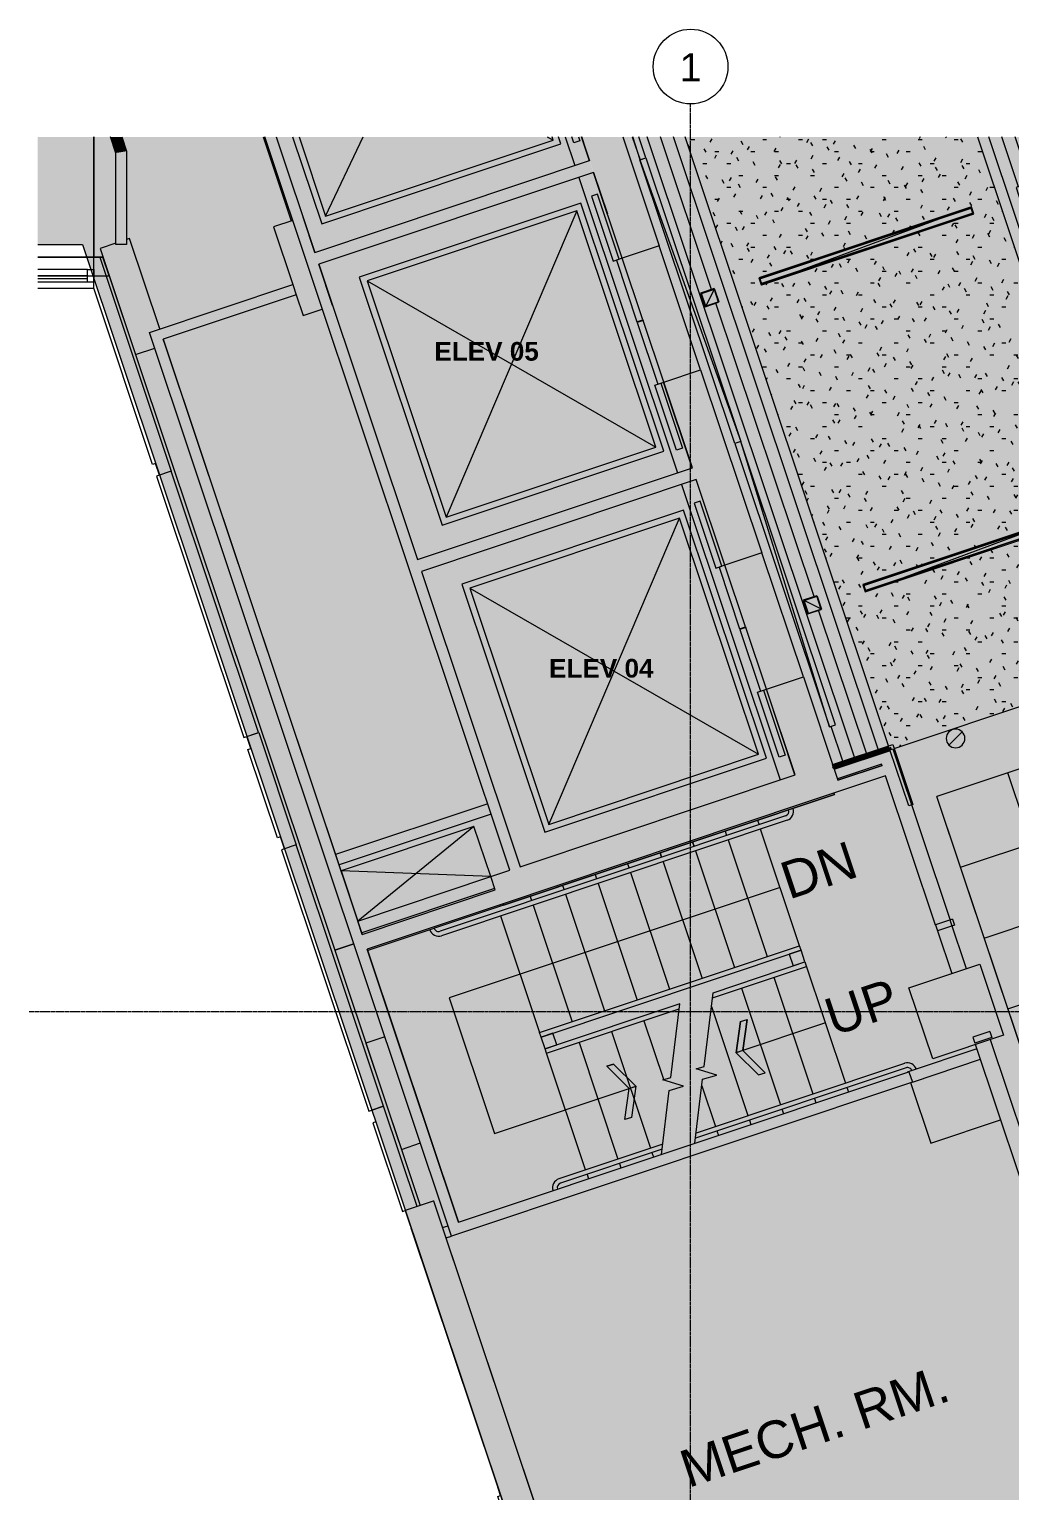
# Model space of a CAD drawing. Header units: inches. Extents: x 2468 to 5383, y -426 to 1376.
# Drawn here: x 2467.9 to 2782.7, y 906.2 to 1375.6 of the extents above; entities that cross this region are included whole.
import ezdxf

# ---------------------------------------------------------------- set-up
doc = ezdxf.new("R2010")
doc.units = ezdxf.units.IN
doc.header["$MEASUREMENT"] = 0
doc.linetypes.add('Grid Line 1_2_', pattern=[0.875, 0.5, -0.125, 0.125, -0.125])
for name, color, linetype, lineweight in [('7200-WISCONSIN-AVE-6TH-FLOOR-031418_dwg', 8, 'Continuous', 9), ('A-AREA-IDEN', 2, 'Continuous', 9), ('A-CLNG', 13, 'Continuous', 13), ('A-CLNG-PATT', 13, 'Continuous', 13), ('A-DETL', 90, 'Continuous', 9), ('A-DETL-GENF', 92, 'Continuous', 9), ('A-DOOR', 31, 'Continuous', 13), ('A-DOOR-FRAM', 31, 'Continuous', 20), ('A-WALL', 113, 'Continuous', 13), ('A-WALL-PATT', 111, 'Continuous', 13), ('Bb-col', 7, 'Continuous', 9), ('Bb-cor', 7, 'Continuous', 9), ('Bb-glaz', 7, 'Continuous', 9), ('Bb-mullion', 7, 'Continuous', 9), ('Bb-txt', 7, 'Continuous', 9), ('E-LITE-EQPM', 33, 'Continuous', 9), ('I-WALL', 2, 'Continuous', 13), ('Propidex Polylines', 7, 'Continuous', 9), ('S-COLS', 52, 'Continuous', 13), ('S-GRID', 1, 'Continuous', 9), ('S-GRID-IDEN', 1, 'Continuous', 9)]:
    doc.layers.add(name, color=color, linetype=linetype, lineweight=lineweight)
doc.styles.add('Arial', font='arial.ttf', dxfattribs={"height": 12})
doc.styles.add('Swis721 Lt BT', font='swissl.ttf', dxfattribs={"height": 9})
doc.styles.add('Swis721 Lt BT_B_1', font='', dxfattribs={"height": 6})
doc.styles.get('Swis721 Lt BT_B_1').set_extended_font_data('Swis721 Lt BT', bold=True)
pattern_1 = [(0, (0, 0), (15.36, 3.84), [1.267, -10.253, 1.267, -10.253, -61.44]), (0, (0, 0), (15.36, 3.84), [-23.04, 1.267, -21.773, 1.267, -10.253, -26.88]), (0, (0, 0), (15.36, 3.84), [-57.6, 1.267, -6.413, 1.267, -17.933]), (120, (5.76, 1.92), (-11.0055376, 11.38215), [1.267, -10.253, 1.267, -10.253, -61.44]), (120, (5.76, 1.92), (-11.0055376, 11.38215), [-23.04, 1.267, -21.773, 1.267, -10.253, -26.88]), (120, (5.76, 1.92), (-11.0055376, 11.38215), [-57.6, 1.267, -6.413, 1.267, -17.933]), (240, (7.68, 9.6), (-4.3544624, -15.22215), [1.267, -10.253, 1.267, -10.253, -61.44]), (240, (7.68, 9.6), (-4.3544624, -15.22215), [-23.04, 1.267, -21.773, 1.267, -10.253, -26.88]), (240, (7.68, 9.6), (-4.3544624, -15.22215), [-57.6, 1.267, -6.413, 1.267, -17.933])]

# ---------------------------------------------------------------- blocks, each defined once
blk = doc.blocks.new('7200-WISCONSIN-AVE-6TH-FLOOR-031418_dwg-5450642-6TH FLOOR RCP')
at = {"layer": 'Bb-col'}
for p, q in [((2645.24, 1340.99), (2647.79, 1333.36)), ((2649.06, 1329.57), (2653.49, 1316.3)), ((2559.59, 1303.88), (2555.78, 1315.27)), ((2565.29, 1286.81), (2560.86, 1300.08)), ((2553.6, 1290.25), (2555.81, 1283.64)), ((2555.81, 1283.64), (2561.97, 1285.7)), ((2502.03, 1271.07), (2508.19, 1273.13)), ((2511.52, 1274.24), (2510.93, 1275.99)), ((2625.52, 1106.61), (2713.76, 1136.11)), ((2726.23, 1130.25), (2726.38, 1129.78)), ((2616.05, 1103.45), (2622.2, 1105.5)), ((2596.83, 1019), (2585.42, 1053.14)), ((2772.15, 1048.08), (2749.76, 1040.6)), ((2750.87, 1037.27), (2757.37, 1017.83)), ((2757.37, 1017.83), (2779.76, 1025.32)), ((2587.35, 1015.83), (2593.51, 1017.89))]:
    blk.add_line(p, q, dxfattribs=at)
at = {"layer": 'Bb-col', "flags": 128}
for points in [[(2552.46, 1314.16), (2546.3, 1312.1), (2552.49, 1293.57)], [(2495.66, 1306.89), (2490.62, 1305.21), (2502.03, 1271.07)], [(2509.82, 1279.31), (2500.1, 1308.38), (2499.16, 1308.06)], [(2726.38, 1129.78), (2619.22, 1093.96), (2619.07, 1094.43)], [(2582.1, 1052.03), (2575.94, 1049.97), (2587.35, 1015.83)]]:
    blk.add_lwpolyline(points, dxfattribs=at)
at = {"layer": 'Bb-cor'}
for p, q in [((2497.63, 1340.99), (2499.16, 1336.41)), ((2542.96, 1340.99), (2551.99, 1314)), ((2547.18, 1340.99), (2559.59, 1303.88)), ((2552.45, 1340.99), (2561.79, 1313.06)), ((2634.19, 1340.99), (2636.08, 1340)), ((2639.97, 1340.99), (2643.04, 1331.78)), ((2647.79, 1333.36), (2645.24, 1340.99)), ((2658.25, 1302.07), (2649.06, 1329.57)), ((2644.32, 1327.98), (2676.02, 1233.15)), ((2486.59, 1298.38), (2470.6, 1298.38)), ((2560.86, 1300.08), (2592.56, 1205.24)), ((2488.03, 1294.38), (2470.6, 1294.38)), ((2470.6, 1292.38), (2488.59, 1292.38)), ((2576.35, 1294.73), (2669.05, 1241.36)), ((2668.72, 1261.29), (2669.69, 1261.61)), ((2680.76, 1234.72), (2671.57, 1262.23)), ((2691.22, 1203.44), (2682.03, 1230.93)), ((2677.29, 1229.35), (2708.99, 1134.51)), ((2593.83, 1201.45), (2625.53, 1106.62)), ((2609.32, 1196.09), (2702.02, 1142.73)), ((2701.69, 1162.65), (2702.66, 1162.98)), ((2713.73, 1136.1), (2704.54, 1163.59)), ((2727.51, 1134.38), (2741.71, 1139.13)), ((2615.07, 1126.84), (2566.24, 1110.52)), ((2616.18, 1123.52), (2567.35, 1107.2)), ((2710.74, 1122.97), (2599.77, 1085.88)), ((2711.21, 1121.55), (2600.25, 1084.46)), ((2691.29, 1118.05), (2691.77, 1116.63)), ((2701.72, 1121.54), (2702.2, 1120.12)), ((2692.24, 1115.21), (2704.77, 1077.75)), ((2671.38, 1108.23), (2683.9, 1070.77)), ((2681.81, 1111.72), (2694.33, 1074.26)), ((2649.56, 1104.11), (2650.04, 1102.68)), ((2659.99, 1107.59), (2660.47, 1106.17)), ((2660.95, 1104.75), (2673.47, 1067.29)), ((2617.31, 1099.65), (2574.64, 1085.39)), ((2639.13, 1100.62), (2639.6, 1099.2)), ((2650.51, 1101.26), (2663.04, 1063.8)), ((2619.22, 1093.96), (2576.54, 1079.7)), ((2628.7, 1097.13), (2629.17, 1095.71)), ((2629.65, 1094.29), (2642.17, 1056.82)), ((2640.08, 1097.77), (2652.6, 1060.31)), ((2619.22, 1090.8), (2631.74, 1053.34)), ((2585.42, 1053.14), (2576.39, 1080.16)), ((2687.26, 1064.51), (2717.42, 1074.6)), ((2706.99, 1071.11), (2719.51, 1033.65)), ((2696.55, 1067.62), (2709.08, 1030.16)), ((2686.92, 1061.74), (2698.64, 1026.67)), ((2665.25, 1057.16), (2671.64, 1038.06)), ((2654.82, 1053.67), (2667.34, 1016.21)), ((2644.39, 1050.18), (2656.91, 1012.72)), ((2749.38, 1042.05), (2681.78, 1019.45)), ((2748.91, 1043.47), (2681.98, 1021.1)), ((2605.71, 992.44), (2750.33, 1040.79)), ((2683.83, 1036.3), (2688.21, 1023.18)), ((2730.42, 1035.71), (2730.89, 1034.29)), ((2709.55, 1028.74), (2710.03, 1027.31)), ((2719.98, 1032.22), (2720.46, 1030.8)), ((2699.12, 1025.25), (2699.59, 1023.83)), ((2605.71, 992.44), (2596.83, 1019)), ((2688.69, 1021.76), (2689.16, 1020.34)), ((2671.3, 1017.53), (2637.94, 1006.38)), ((2671.09, 1015.88), (2638.42, 1004.96)), ((2667.82, 1014.79), (2668.3, 1013.36)), ((2657.39, 1011.3), (2657.86, 1009.88)), ((2646.96, 1007.81), (2647.43, 1006.39)), ((2617.33, 910.37), (2590.54, 990.51)), ((2600.61, 990.74), (2602.39, 991.33)), ((2601.72, 987.42), (2603.5, 988.01)), ((2627, 911.5), (2627.09, 911.53)), ((2617.33, 910.37), (2617.96, 908.48))]:
    blk.add_line(p, q, dxfattribs=at)
at = {"layer": 'Bb-cor', "flags": 128}
for points in [[(2470.6, 1302.38), (2490.51, 1302.38), (2513.49, 1233.63), (2509.69, 1232.36), (2508.42, 1236.15), (2507.48, 1235.83), (2488.59, 1292.38), (2488.59, 1298.63), (2488.59, 1340.99)], [(2554.56, 1340.99), (2563.05, 1315.59), (2575.12, 1340.99)], [(2561.79, 1313.06), (2638.61, 1338.74), (2637.86, 1340.99)], [(2563.05, 1315.59), (2636.08, 1340), (2635.75, 1340.99)], [(2644.19, 1340.99), (2644.62, 1339.69), (2642.72, 1339.06), (2642.08, 1340.99)], [(2643.69, 1317.24), (2601.71, 1218.86), (2669.05, 1241.36), (2643.69, 1317.24), (2576.35, 1294.73), (2601.71, 1218.86)], [(2488.59, 1298.63), (2488.59, 1302.38), (2470.6, 1302.38)], [(2574.8, 1084.9), (2573.37, 1089.18), (2616.05, 1103.45), (2567.99, 1105.31), (2511.52, 1274.24)], [(2670.62, 1261.91), (2677.59, 1241.06), (2675.69, 1240.42), (2668.72, 1261.29)], [(2634.69, 1120.22), (2702.02, 1142.73), (2676.66, 1218.6), (2609.32, 1196.09), (2634.69, 1120.22), (2676.66, 1218.6)], [(2703.59, 1163.28), (2710.56, 1142.42), (2708.66, 1141.79), (2701.69, 1162.65)], [(2610.66, 1119.57), (2567.99, 1105.31), (2573.37, 1089.18), (2616.05, 1103.45), (2610.66, 1119.57), (2573.37, 1089.18)], [(2633.96, 1046.7), (2633.48, 1048.12), (2632.21, 1051.91), (2715.67, 1079.81), (2715.2, 1081.23), (2702.68, 1118.7)], [(2670.89, 1014.23), (2673.39, 1034.77), (2677.99, 1036.09), (2671.28, 1038.17), (2673.9, 1038.92), (2676.77, 1062.59), (2633.48, 1048.12), (2637.28, 1049.39), (2636.01, 1053.18), (2632.21, 1051.91), (2631.74, 1053.34), (2715.2, 1081.23)], [(2681.58, 1017.8), (2684.08, 1038.34), (2688.67, 1039.66), (2681.97, 1041.74), (2684.58, 1042.49), (2687.46, 1066.16), (2716.94, 1076.02), (2715.67, 1079.81), (2711.88, 1078.54), (2713.15, 1074.75), (2716.94, 1076.02), (2729.94, 1037.13)], [(2646.48, 1009.23), (2633.96, 1046.7), (2676.57, 1060.94)], [(2592.41, 997.53), (2581.65, 1029.72), (2577.86, 1028.45), (2579.13, 1024.66), (2578.18, 1024.34), (2587.69, 995.89), (2588.63, 996.21), (2589.9, 992.41), (2590.54, 990.51)], [(2662.44, 805.79), (2597.76, 999.26), (2597.68, 999.23)], [(2630.01, 872.43), (2628.74, 876.23), (2627.79, 875.91), (2618.28, 904.37), (2619.23, 904.69), (2617.97, 908.48)]]:
    blk.add_lwpolyline(points, dxfattribs=at)
for points in [[(2600.45, 1216.33), (2671.58, 1240.1), (2644.95, 1319.77), (2573.82, 1295.99)], [(2655.4, 1301.12), (2657.3, 1301.75), (2650.33, 1322.62), (2648.43, 1321.99)], [(2541.54, 1149.69), (2513.48, 1233.63), (2508.74, 1232.04), (2536.8, 1148.1)], [(2633.42, 1117.69), (2704.55, 1141.47), (2677.92, 1221.13), (2606.79, 1197.36)], [(2688.37, 1202.49), (2690.27, 1203.12), (2683.3, 1223.98), (2681.4, 1223.35)], [(2553.59, 1113.65), (2549.8, 1112.38), (2548.53, 1116.18), (2547.58, 1115.86), (2538.07, 1144.31), (2539.02, 1144.63), (2537.76, 1148.43), (2541.55, 1149.69)], [(2581.65, 1029.72), (2553.59, 1113.65), (2548.85, 1112.07), (2576.91, 1028.13)], [(2681.34, 1113.14), (2680.86, 1114.57)], [(2670.9, 1109.66), (2670.43, 1111.08)]]:
    blk.add_lwpolyline(points, close=True, dxfattribs=at)
at = {"layer": 'Bb-cor'}
for centre, radius, start, end in [((2710.26, 1124.4), 1.5, 288.4836, 18.4836), ((2710.26, 1124.4), 3, 288.4821, 18.4821), ((2599.3, 1087.3), 3, 198.4836, 288.4836), ((2599.3, 1087.3), 1.5, 198.4821, 288.4821), ((2749.86, 1040.63), 3, 18.4821, 108.4821), ((2749.86, 1040.63), 1.5, 18.4851, 108.4851), ((2638.89, 1003.54), 3, 108.4847, 198.4847), ((2638.89, 1003.54), 1.5, 108.4851, 198.4851)]:
    blk.add_arc(centre, radius, start, end, dxfattribs=at)
at = {"layer": 'Bb-glaz'}
for p, q in [((2486.59, 1296.38), (2470.6, 1296.38)), ((2486.59, 1295.38), (2470.6, 1295.38))]:
    blk.add_line(p, q, dxfattribs=at)
at = {"layer": 'Bb-mullion', "flags": 128}
blk.add_lwpolyline([(2488.59, 1294.38), (2486.59, 1294.38), (2486.59, 1298.38), (2488.59, 1298.38)], close=True, dxfattribs=at)
at = {"layer": 'Bb-txt'}
blk.add_line((2723.48, 1056.45), (2694.72, 1046.83), dxfattribs=at)
at = {"layer": 'Bb-txt', "flags": 128}
for points in [[(2708.94, 1099.97), (2602.71, 1064.46), (2617.26, 1020.94), (2662.79, 1036.16)], [(2696.27, 1056.87), (2694.85, 1046.88), (2701.99, 1039.75), (2704.13, 1040.46), (2696.99, 1047.59), (2698.41, 1057.59), (2696.99, 1047.59), (2694.85, 1046.88), (2696.27, 1056.87), (2698.41, 1057.59)]]:
    blk.add_lwpolyline(points, dxfattribs=at)
for points in [[(2704.13, 1040.46), (2696.99, 1047.59), (2694.85, 1046.88), (2701.99, 1039.75)], [(2655.51, 1043.25), (2662.66, 1036.11), (2661.24, 1026.12), (2659.1, 1025.41), (2660.52, 1035.4), (2653.37, 1042.53)], [(2653.37, 1042.53), (2660.52, 1035.4), (2662.66, 1036.11), (2655.51, 1043.25)], [(2659.1, 1025.41), (2660.52, 1035.4), (2662.66, 1036.11), (2661.24, 1026.12)]]:
    blk.add_lwpolyline(points, close=True, dxfattribs=at)
at = {"layer": 'Propidex Polylines'}
for p, q in [((2488.59, 1340.99), (2488.59, 1302.38)), ((2727.51, 1134.38), (2741.71, 1139.13)), ((2741.71, 1139.13), (2727.51, 1134.38)), ((2751.44, 1037.47), (2773.26, 1044.76)), ((2751.44, 1037.47), (2773.26, 1044.76)), ((2601.64, 987.39), (2603.5, 988.01)), ((2601.64, 987.39), (2603.5, 988.01))]:
    blk.add_line(p, q, dxfattribs=at)
at = {"layer": 'Propidex Polylines', "flags": 128}
for points in [[(2470.6, 1296.38), (2493.57, 1296.38), (2491.56, 1302.38), (2488.59, 1302.38), (2488.59, 1340.99)], [(2488.59, 1302.38), (2491.56, 1302.38), (2493.57, 1296.38), (2565.95, 1079.84), (2572.12, 1081.9)], [(2620.02, 1094.75), (2620.17, 1094.28), (2726.38, 1129.79), (2726.23, 1130.25)], [(2726.23, 1130.25), (2726.38, 1129.79), (2620.17, 1094.28), (2620.02, 1094.75)], [(2572.12, 1081.9), (2565.95, 1079.84), (2593.36, 997.85)]]:
    blk.add_lwpolyline(points, dxfattribs=at)
at = {"layer": 'Bb-txt', "char_height": 12, "attachment_point": 1, "rotation": 18.4833, "line_spacing_factor": 0.941778, "style": 'Arial'}
for s, insert, width in [('DN', (2707.97, 1107.37), 28.7954), ('UP', (2722.14, 1063.54), 27.767), ('MECH. RM.', (2675.67, 918.43), 106.5136)]:
    blk.add_mtext(s, dxfattribs=dict(at, insert=insert, width=width))
blk = doc.blocks.new('Concrete-Rectangular-Column - 24 x 24-4901126-6TH FLOOR RCP')
at = {"layer": 'S-COLS', "lineweight": 9}
blk.add_hatch(color=7, dxfattribs=at).paths.add_polyline_path([(-12, -12), (12, -12), (12, 12), (-12, 12), (-12, -10.83)], flags=0)
at = {"layer": 'S-COLS', "color": 8, "lineweight": 20}
for p, q in [((-12, 12), (12, 12)), ((-12, -12), (-12, 12)), ((12, 12), (12, -12)), ((12, -12), (-12, -12))]:
    blk.add_line(p, q, dxfattribs=at)
blk = doc.blocks.new('Elevator Door-Center - 42_ x 84_-4852519-6TH FLOOR RCP')
at = {"layer": 'A-DOOR'}
for points in [[(-4.03, -8.25), (-4.03, -6.25), (-24.9, -6.25), (-24.9, -8.25), (-8.96, -8.25)], [(17.1, -8.25), (17.1, -6.25), (-3.78, -6.25), (-3.78, -8.25), (16.43, -8.25)]]:
    blk.add_hatch(color=250, dxfattribs=at).paths.add_polyline_path(points, flags=0)
at = {"layer": 'A-DOOR', "color": 8, "lineweight": 20}
for p, q in [((-24.9, -6.25), (-24.9, -8.25)), ((-4.03, -6.25), (-24.9, -6.25)), ((-24.9, -8.25), (-4.03, -8.25)), ((-4.03, -8.25), (-4.03, -6.25)), ((-3.78, -6.25), (-3.78, -8.25)), ((17.1, -6.25), (-3.78, -6.25)), ((-3.78, -8.25), (17.1, -8.25)), ((17.1, -8.25), (17.1, -6.25))]:
    blk.add_line(p, q, dxfattribs=at)
blk = doc.blocks.new('Single Flush - OTJ_SOLIDFLUSH_ALUM-6381519-6TH FLOOR RCP')
at = {"layer": 'A-DOOR-FRAM', "color": 8}
for p, q in [((-20, 3.25), (-20, -2.5)), ((-20, 3.25), (-18, 3.25)), ((-18, 3.25), (-18, -2.5)), ((18.000004, 3.25), (18.000004, -2.5)), ((18.000004, 3.25), (20.000004, 3.25)), ((20.000004, 3.25), (20.000004, -2.5)), ((-20, -2.5), (-18, -2.5)), ((18.000004, -2.5), (20.000004, -2.5))]:
    blk.add_line(p, q, dxfattribs=at)
blk = doc.blocks.new('Walls 3 - Walls 1-4934202-6TH FLOOR RCP')
at = {"layer": 'A-WALL', "lineweight": 9}
blk.add_hatch(color=7, dxfattribs=at).paths.add_polyline_path([(2833.37, 1153.94), (2834.67, 1154.37), (2828.65, 1172.39), (2846.67, 1178.42), (2846.2, 1179.71), (2826.91, 1173.26), (2831.18, 1160.49)], flags=0)
h = blk.add_hatch(color=7, dxfattribs=at)
h.paths.add_polyline_path([(2751.21, 1126.48), (2751.57, 1126.59), (2745.11, 1145.92), (2725.81, 1139.46), (2726.25, 1138.16), (2744.24, 1144.18), (2744.72, 1142.75), (2745.19, 1144.5), (2751.17, 1126.59)], flags=0)
h.paths.add_polyline_path([(2726.42, 1138.35), (2726.25, 1138.95), (2734.17, 1141.6), (2742.56, 1143.75), (2727.51, 1138.72)], flags=0)
at = {"layer": 'A-WALL', "color": 8, "lineweight": 20}
for p, q in [((2826.91, 1173.26), (2846.23, 1179.72)), ((2846.67, 1178.42), (2828.65, 1172.39)), ((2846.23, 1179.72), (2846.67, 1178.42)), ((2833.37, 1153.94), (2826.91, 1173.26)), ((2828.65, 1172.39), (2834.67, 1154.37)), ((2834.67, 1154.37), (2833.37, 1153.94)), ((2725.78, 1139.46), (2745.11, 1145.92)), ((2745.11, 1145.92), (2751.57, 1126.59)), ((2744.24, 1144.18), (2726.22, 1138.15)), ((2750.26, 1126.16), (2744.24, 1144.18)), ((2726.22, 1138.15), (2725.78, 1139.46)), ((2751.57, 1126.59), (2750.26, 1126.16))]:
    blk.add_line(p, q, dxfattribs=at)
blk = doc.blocks.new('L-Recessed Square Downlight1 - 4_-6395113-6TH FLOOR RCP')
at = {"layer": 'E-LITE-EQPM'}
for p, q in [((2.1875, 2.1875), (-2.1875, 2.1875)), ((-2.1875, 2.1875), (-2.1875, -2.1875)), ((-2.1875, -2.1875), (2.1875, 2.1875)), ((2.1875, -2.1875), (2.1875, 2.1875)), ((-2.1875, -2.1875), (2.1875, -2.1875))]:
    blk.add_line(p, q, dxfattribs=at)
blk = doc.blocks.new('RECESSED_Cooper_NeoRay_Straight_Narrow_22DR1 - Recessed_Cooper_NeoRay_Straight_Narrow_6_-6386488-6TH FLOOR RCP')
at = {"layer": 'E-LITE-EQPM'}
for p, q in [((1.19, 36), (-1.19, -36)), ((-1.19, -36), (-1.19, 36)), ((-1.19, 36), (1.19, 36)), ((-1.19, 35.75), (-0.84, 35.75)), ((-1.19, 35.75), (-1.19, -35.75)), ((-0.84, 35.75), (0.84, 35.75)), ((-0.84, 35.75), (-0.84, -35.75)), ((-0.84, -35.75), (-0.84, 35.75)), ((0.84, -35.75), (0.84, 35.75)), ((0.84, 35.75), (1.19, 35.75)), ((0.84, 35.75), (0.84, -35.75)), ((1.19, 36), (1.19, -36)), ((1.19, 35.75), (1.19, -35.75)), ((-0.84, -35.75), (-1.19, -35.75)), ((1.19, -36), (-1.19, -36)), ((0.84, -35.75), (-0.84, -35.75)), ((1.19, -35.75), (0.84, -35.75))]:
    blk.add_line(p, q, dxfattribs=at)
blk = doc.blocks.new('L-Recessed Circular - Downlight - 6_-4986006-6TH FLOOR RCP')
at = {"layer": 'E-LITE-EQPM'}
for q in [(-2.12, -2.12), (2.12, 2.12)]:
    blk.add_line((0, 0), q, dxfattribs=at)
for start, end in [(360, 180), (180, 360)]:
    blk.add_arc((0, 0), 3, start, end, dxfattribs=at)
blk = doc.blocks.new('Generic Models 25 - Generic Models 5-6386193-6TH FLOOR RCP')
at = {"layer": 'A-CLNG-PATT'}
h = blk.add_hatch(dxfattribs=at)
h.set_pattern_fill('FP_35', color=256, style=0, pattern_type=2)
h.set_pattern_definition([(108.483, (2782.796, 1295.287), (3.79367, 1.26809), [])])
h.paths.add_polyline_path([(2828.21, 1173.7), (2846.23, 1179.72), (2792.32, 1340.99), (2788.45, 1340.99), (2839.02, 1189.68), (2837.12, 1189.05), (2786.34, 1340.99), (2772.29, 1340.99), (2826.91, 1177.6)], flags=0)
h.paths.add_polyline_path([(2819.16, 1221.68), (2817.69, 1226.08), (2822.03, 1227.53), (2823.51, 1223.13), (2822.03, 1222.63)], flags=0)
h.paths.add_polyline_path([(2786.19, 1320.31), (2784.72, 1324.72), (2789.06, 1326.17), (2790.54, 1321.76)], flags=0)
at = {"layer": 'A-CLNG'}
for p, q in [((2772.29, 1340.99), (2828.21, 1173.7)), ((2789.06, 1326.17), (2784.72, 1324.72)), ((2784.72, 1324.72), (2786.19, 1320.31)), ((2790.54, 1321.76), (2789.06, 1326.17)), ((2786.19, 1320.31), (2790.54, 1321.76)), ((2822.03, 1227.53), (2817.69, 1226.08)), ((2817.69, 1226.08), (2819.16, 1221.68)), ((2823.51, 1223.13), (2822.03, 1227.53)), ((2819.16, 1221.68), (2823.51, 1223.13))]:
    blk.add_line(p, q, dxfattribs=at)
at = {"layer": 'A-CLNG', "lineweight": 50}
for p, q in [((2828.41, 1173.1), (2846.19, 1179.05)), ((2846.39, 1178.46), (2828.61, 1172.51)), ((2846.19, 1179.05), (2846.39, 1178.46)), ((2828.61, 1172.51), (2828.41, 1173.1))]:
    blk.add_line(p, q, dxfattribs=at)
blk = doc.blocks.new('Lighting-Surface-Suspended-Cooper-Neo-Ray-Define-2-3-4-5-LED - 8_ RECESSED IN ACT-6395116-6TH FLOOR RCP')
at = {"layer": 'E-LITE-EQPM'}
for p, q in [((-0.84, 48), (1.16, 48)), ((-0.84, -48), (-0.84, 48)), ((1.16, -48), (-0.84, 48)), ((1.16, 48), (1.16, -48)), ((1.16, -48), (-0.84, -48))]:
    blk.add_line(p, q, dxfattribs=at)
blk = doc.blocks.new('Lighting-Surface-Suspended-Cooper-Neo-Ray-Define-2-3-4-5-LED - 8_ RECESSED IN ACT-6386484-6TH FLOOR RCP')
at = {"layer": 'E-LITE-EQPM'}
for p, q in [((1.16, 48), (-0.84, 48)), ((-0.84, 48), (-0.84, -48)), ((1.16, 48), (-0.84, -48)), ((1.16, -48), (1.16, 48)), ((-0.84, -48), (1.16, -48))]:
    blk.add_line(p, q, dxfattribs=at)
blk = doc.blocks.new('Lighting-Surface-Suspended-Cooper-Neo-Ray-Define-2-3-4-5-LED - 8_ RECESSED IN ACT-V36-6TH FLOOR RCP')
at = {"layer": 'E-LITE-EQPM'}
for p, q in [((-0.84, -48), (-0.84, -40.89)), ((1.16, -48), (1, -40.28)), ((1.16, -40.22), (1.16, -48)), ((1.16, -48), (-0.84, -48))]:
    blk.add_line(p, q, dxfattribs=at)
blk = doc.blocks.new('Generic Models 22 - Generic Models 5-6386259-6TH FLOOR RCP')
at = {"layer": 'A-CLNG-PATT'}
h = blk.add_hatch(dxfattribs=at)
h.set_pattern_fill('FP_37', color=256, style=0, pattern_type=2)
h.set_pattern_definition([(108.483, (2680.367, 1261.048), (3.79367, 1.26809), [])])
h.paths.add_polyline_path([(2725.81, 1139.47), (2743.8, 1145.48), (2678.45, 1340.99), (2663.61, 1340.99), (2726.74, 1152.15), (2724.84, 1151.52), (2661.5, 1340.99), (2658.45, 1340.99), (2725.78, 1139.55)], flags=0)
h.paths.add_polyline_path([(2717.84, 1187.8), (2716.37, 1192.21), (2720.71, 1193.66), (2722.18, 1189.26), (2718.03, 1187.87)], flags=0)
h.paths.add_polyline_path([(2684.87, 1286.44), (2683.39, 1290.84), (2687.74, 1292.3), (2689.21, 1287.89)], flags=0)
at = {"layer": 'A-CLNG'}
for p, q in [((2743.8, 1145.48), (2678.45, 1340.99)), ((2687.74, 1292.3), (2683.39, 1290.84)), ((2683.39, 1290.84), (2684.87, 1286.44)), ((2689.21, 1287.89), (2687.74, 1292.3)), ((2684.87, 1286.44), (2689.21, 1287.89)), ((2720.71, 1193.66), (2716.37, 1192.21)), ((2722.18, 1189.26), (2720.71, 1193.66)), ((2716.37, 1192.21), (2717.84, 1187.8)), ((2717.84, 1187.8), (2722.18, 1189.26))]:
    blk.add_line(p, q, dxfattribs=at)
at = {"layer": 'A-CLNG', "lineweight": 50}
for p, q in [((2726.22, 1138.94), (2744, 1144.89)), ((2744.2, 1144.3), (2726.42, 1138.35)), ((2744, 1144.89), (2744.2, 1144.3)), ((2726.42, 1138.35), (2726.22, 1138.94))]:
    blk.add_line(p, q, dxfattribs=at)
blk = doc.blocks.new('Grid - Grid Head - Circle-50561-6TH FLOOR RCP')
at = {"layer": 'S-GRID-IDEN'}
blk.add_circle((0, 0), 0.125, dxfattribs=at)

msp = doc.modelspace()

# ---------------------------------------------------------------- hatches: boundary and pattern name
at = {"layer": 'A-CLNG-PATT'}
h = msp.add_hatch(dxfattribs=at)
h.set_pattern_fill('FP_31', color=256, style=0, pattern_type=2)
h.set_pattern_definition(pattern_1)
h.paths.add_polyline_path([(2745.54, 1144.61), (2827.34, 1171.96), (2826.91, 1173.26), (2828.21, 1173.7), (2772.29, 1340.99), (2678.45, 1340.99), (2743.8, 1145.48), (2745.11, 1145.92), (2745.24, 1145.52)], flags=0)
h.paths.add_polyline_path([(2736.23, 1194.95), (2735.48, 1197.2), (2803.76, 1220.02), (2804.52, 1217.77), (2736.24, 1194.95)], flags=0)
h.paths.add_polyline_path([(2702.9, 1293.46), (2702.15, 1295.71), (2770.44, 1318.54), (2771.19, 1316.29), (2709.64, 1295.71)], flags=0)
h = msp.add_hatch(dxfattribs=at)
h.set_pattern_fill('FP_30', color=256, style=0, pattern_type=2)
h.set_pattern_definition(pattern_1)
h.paths.add_polyline_path([(2933.65, 834.62), (2942.94, 834.62), (2923.08, 891.9), (2922.61, 891.74), (2921.3, 895.52), (2921.77, 895.68), (2903.61, 948.09), (2940.62, 960.45), (2946.33, 943.39), (2990, 957.99), (2981.17, 983.48), (2982.34, 983.88), (2966.48, 1031.31), (2883.97, 1003.73), (2833.72, 1154.06), (2833.37, 1153.94), (2827.34, 1171.96), (2745.56, 1144.57), (2751.57, 1126.59), (2751.21, 1126.48), (2768.8, 1073.87), (2773.1, 1075.3), (2780.7, 1052.54), (2776.41, 1051.1), (2801.46, 976.15), (2793.63, 973.54), (2812.34, 917.58), (2819.22, 919.88), (2847.61, 834.92), (2857.63, 834.92), (2759.27, 1129.17), (2827.56, 1152), (2933.55, 834.92)], flags=0)
h.paths.add_polyline_path([(2942.53, 942.12), (2943, 942.28), (2938.4, 956.03), (2937.93, 955.87), (2942.21, 943.05)], flags=0)
h.paths.add_polyline_path([(2942.98, 979.97), (2942.21, 980.08), (2941.48, 980.38), (2940.86, 980.85), (2940.38, 981.47), (2940.09, 982.2), (2939.98, 982.97), (2940.09, 983.75), (2940.38, 984.47), (2940.86, 985.09), (2941.48, 985.57), (2942.21, 985.87), (2942.98, 985.97), (2943.76, 985.87), (2944.48, 985.57), (2945.1, 985.09), (2945.58, 984.47), (2945.88, 983.75), (2945.98, 982.97), (2945.88, 982.2), (2945.58, 981.47), (2945.1, 980.85), (2944.48, 980.38), (2943.76, 980.08)], flags=0)
h.paths.add_polyline_path([(2765.29, 1144.82), (2764.51, 1144.92), (2763.68, 1145.3), (2763.17, 1145.7), (2762.69, 1146.32), (2762.39, 1147.04), (2762.29, 1147.82), (2762.39, 1148.59), (2762.69, 1149.32), (2763.17, 1149.94), (2763.79, 1150.41), (2764.51, 1150.71), (2765.38, 1150.8), (2766.06, 1150.71), (2766.79, 1150.41), (2767.41, 1149.94), (2767.89, 1149.32), (2768.19, 1148.59), (2768.29, 1147.82), (2768.19, 1147.04), (2767.89, 1146.32), (2767.41, 1145.7), (2766.79, 1145.22), (2766.06, 1144.92), (2765.38, 1144.83)], flags=0)
h.paths.add_polyline_path([(2815.29, 1160.82), (2814.51, 1160.92), (2813.79, 1161.22), (2813.17, 1161.7), (2812.69, 1162.32), (2812.39, 1163.04), (2812.29, 1163.82), (2812.39, 1164.59), (2812.69, 1165.32), (2813.17, 1165.94), (2813.79, 1166.41), (2814.51, 1166.71), (2815.29, 1166.82), (2816.06, 1166.71), (2816.79, 1166.41), (2817.41, 1165.94), (2817.89, 1165.32), (2818.19, 1164.59), (2818.29, 1163.82), (2818.19, 1163.04), (2817.89, 1162.32), (2817.41, 1161.7), (2816.79, 1161.22), (2816.06, 1160.92)], flags=0)
h = msp.add_hatch(dxfattribs=at)
h.set_pattern_fill('FP_32', color=256, style=0, pattern_type=2)
h.set_pattern_definition([(288.483, (2835.274, 977.494), (-22.762, -7.6086), []), (198.483, (2835.274, 977.494), (-7.6086, 22.762), [])])
h.paths.add_polyline_path([(2857.73, 834.62), (2933.65, 834.62), (2827.56, 1152), (2759.27, 1129.17), (2852.28, 850.94)], flags=0)
at = {"layer": 'A-DETL-GENF'}
h = msp.add_hatch(color=9, dxfattribs=at)
h.paths.add_polyline_path([(3789.62, 691.12), (3829.75, 691.12), (3829.75, 712.12), (3783.5, 712.12), (3783.5, 691.12)], flags=0)
h.paths.add_polyline_path([(3779.67, 711.48), (3780, 711.48), (3780, 712.12), (3642.66, 712.12), (3642.66, 711.48), (3777.55, 711.48)], flags=0)
h.paths.add_polyline_path([(3834, 711.48), (3963.16, 711.48), (3963.16, 712.12), (3832.75, 712.12), (3832.75, 711.48)], flags=0)
h.paths.add_polyline_path([(3829.75, 715.62), (3960.5, 715.62), (3960.5, 808.12), (3960, 808.12), (3960, 831.12), (3957.25, 831.12), (3957.25, 833.98), (3917.25, 833.98), (3917.25, 831.12), (3916, 831.12), (3916, 808.62), (3783.5, 808.62), (3783.5, 715.62), (3826.51, 715.62)], flags=0)
h.paths.add_polyline_path([(3778.75, 715.62), (3780, 715.62), (3780, 831.12), (3744, 831.12), (3744, 808.12), (3720, 808.12), (3720, 831.12), (3718.25, 831.12), (3718.25, 833.98), (3678.25, 833.98), (3678.25, 831.12), (3676, 831.12), (3676, 715.62), (3764.11, 715.62)], flags=0)
h.paths.add_polyline_path([(3672.5, 715.62), (3672.5, 831.12), (3643.5, 831.12), (3643.5, 715.62), (3649.71, 715.62)], flags=0)
h.paths.add_polyline_path([(3964, 766.13), (3982.75, 766.13), (3982.75, 808.12), (3964, 808.12), (3964, 766.62)], flags=0)
h.paths.add_polyline_path([(2848.69, 1211.78), (2842.08, 1231.58), (2843.97, 1232.21), (2850.59, 1212.41), (2849.2, 1211.95)], flags=0)
h.paths.add_polyline_path([(2815.72, 1310.42), (2809.11, 1330.21), (2811, 1330.85), (2817.62, 1311.05)], flags=0)
h.paths.add_polyline_path([(2658.28, 1302.07), (2664.89, 1282.27), (2663, 1281.64), (2656.38, 1301.44)], flags=0)
h.paths.add_polyline_path([(2691.25, 1203.43), (2697.86, 1183.64), (2695.97, 1183), (2689.35, 1202.8)], flags=0)
h.paths.add_polyline_path([(2662.35, 805.76), (2833.81, 865.19), (2817.01, 915.45), (2808.71, 912.67), (2787.78, 975.27), (2795.61, 977.89), (2771.67, 1049.52), (2757.94, 1044.93), (2750.33, 1067.69), (2773.1, 1075.3), (2780.7, 1052.54), (2776.41, 1051.1), (2801.46, 976.15), (2793.63, 973.54), (2812.34, 917.58), (2819.22, 919.88), (2837.85, 864.14), (2922.38, 892.4), (2921.3, 895.52), (2921.77, 895.68), (2903.61, 948.09), (2940.62, 960.45), (2946.33, 943.39), (2990.89, 958.29), (2982.89, 982.23), (2986.21, 983.34), (2986.92, 981.21), (3035.29, 997.38), (3034.02, 1001.17), (3037.82, 1002.44), (3036.55, 1006.23), (3040.34, 1007.5), (3028.3, 1043.54), (3024.5, 1042.27), (3023.23, 1046.07), (3019.44, 1044.8), (3018.17, 1048.59), (3012.48, 1046.69), (3011.37, 1050.01), (3045.52, 1061.42), (2993.52, 1216.96), (2845.1, 1167.35), (2876.96, 1072.03), (2919.16, 1086.14), (2939.29, 1025.91), (2968.69, 1035.74), (2973.53, 1021.28), (2970.21, 1020.17), (2966.48, 1031.31), (2929.08, 1018.81), (2927.97, 1022.13), (2930.76, 1023.06), (2912.53, 1077.6), (2868.9, 1063.01), (2887.13, 1008.48), (2895.72, 1011.35), (2896.83, 1008.03), (2884.92, 1004.05), (2834.67, 1154.37), (2833.37, 1153.94), (2826.91, 1173.26), (2846.23, 1179.72), (2836.84, 1207.82), (2848.69, 1211.78), (2857.89, 1184.28), (2938.5, 1211.22), (2906.8, 1306.07), (2826.19, 1279.12), (2835.38, 1251.61), (2823.52, 1247.65), (2803.89, 1306.46), (2815.72, 1310.42), (2824.92, 1282.91), (2905.53, 1309.86), (2895.13, 1340.99), (2807.61, 1340.99), (2810.92, 1331.08), (2809.03, 1330.45), (2805.5, 1340.99), (2658.45, 1340.99), (2670.1, 1306.02), (2658.28, 1302.07), (2649.08, 1329.57), (2560.85, 1300.08), (2592.56, 1205.24), (2680.78, 1234.73), (2671.59, 1262.24), (2683.45, 1266.2), (2703.08, 1207.39), (2691.25, 1203.43), (2682.05, 1230.94), (2593.82, 1201.45), (2625.53, 1106.6), (2713.76, 1136.1), (2704.56, 1163.6), (2716.42, 1167.56), (2725.81, 1139.47), (2745.11, 1145.92), (2751.57, 1126.59), (2751.21, 1126.48), (2763.58, 1089.49), (2758.84, 1087.9), (2742.83, 1135.8), (2576.39, 1080.16), (2605.71, 992.43), (2750.33, 1040.78), (2751.44, 1037.46), (2603.5, 988), (2506.5, 1278.2), (2552.5, 1293.58), (2553.61, 1290.26), (2510.93, 1275.99), (2574.8, 1084.9), (2617.47, 1099.17), (2616.04, 1103.43), (2622.21, 1105.49), (2543.49, 1340.99), (2497.62, 1340.99), (2499.16, 1336.4), (2499.16, 1306.46), (2495.66, 1306.46), (2495.66, 1335.83), (2493.93, 1340.99), (2470.6, 1340.99), (2470.6, 1306.46), (2484.96, 1306.46), (2588.65, 996.28), (2597.66, 999.29), (2660.71, 810.66)], flags=0)
h.paths.add_polyline_path([(3885.5, 812.12), (3885.5, 831.12), (3872, 831.12), (3872, 833.98), (3797, 833.98), (3797, 831.12), (3783.5, 831.12), (3783.5, 812.12), (3879.15, 812.12)], flags=0)
h.paths.add_polyline_path([(3912.5, 812.12), (3912.5, 831.12), (3889, 831.12), (3889, 812.12)], flags=0)
h.paths.add_polyline_path([(2926.17, 893.66), (2935.02, 896.62), (3714.46, 896.62), (3714.46, 1046.38), (3693.25, 1046.38), (3693.25, 1073.88), (3714.46, 1073.88), (3714.46, 1311.48), (3712, 1311.48), (3712, 1309.88), (3710, 1309.88), (3710, 1311.48), (3634, 1311.48), (3634, 1309.88), (3632, 1309.88), (3632, 1311.48), (3592, 1311.48), (3592, 1309.88), (3590, 1309.88), (3590, 1311.48), (3514, 1311.48), (3514, 1309.88), (3512, 1309.88), (3512, 1311.48), (3472, 1311.48), (3472, 1309.88), (3470, 1309.88), (3470, 1311.48), (3394, 1311.48), (3394, 1309.88), (3392, 1309.88), (3392, 1311.48), (3352, 1311.48), (3352, 1309.88), (3350, 1309.88), (3350, 1311.48), (3274, 1311.48), (3274, 1309.88), (3272, 1309.88), (3272, 1311.48), (3232, 1311.48), (3232, 1309.88), (3230, 1309.88), (3230, 1311.48), (3154, 1311.48), (3154, 1309.88), (3152, 1309.88), (3152, 1311.48), (3112, 1311.48), (3112, 1309.88), (3110, 1309.88), (3110, 1311.48), (3034, 1311.48), (3034, 1309.88), (3032, 1309.88), (3032, 1307.13), (2992.74, 1307.13), (2992.74, 1311.48), (2975.11, 1311.48), (3002.76, 1228.75), (2949.18, 1210.84), (2951.16, 1204.91), (2994.79, 1219.49), (3047.41, 1062.06), (3050.26, 1063.01), (3011, 1180.45), (3011, 1285.62), (3013, 1285.62), (3013, 1180.77), (3071.49, 1005.79), (2988.03, 977.89), (2998.69, 946.01), (2917.44, 918.86), (2925.15, 896.61)], flags=0)
h.paths.add_polyline_path([(2917.41, 918.96), (2918.1, 919.19), (2939.36, 929.99), (2916.26, 922.27), (2916.83, 920.63)], flags=0)
h.paths.add_polyline_path([(2915.93, 923.23), (2942.21, 932.01), (2934.61, 954.76), (2908.07, 945.89), (2914.2, 928.21)], flags=0)
h.paths.add_polyline_path([(2945.53, 933.12), (2946.01, 933.28), (2944.47, 937.89), (2943.99, 937.73), (2944.33, 936.73)], flags=0)
h.paths.add_polyline_path([(2949.33, 934.39), (2993.9, 949.29), (2992.36, 953.9), (2947.79, 939), (2948.21, 937.73)], flags=0)
h.paths.add_polyline_path([(2942.53, 942.12), (2943, 942.28), (2938.4, 956.03), (2937.93, 955.87), (2942.21, 943.05)], flags=0)
h.paths.add_polyline_path([(3037.19, 998.01), (3068.47, 1008.51), (3051.21, 1060.16), (3050.73, 1060), (3058.34, 1037.24), (3035.58, 1029.63), (3027.97, 1052.39), (3019.91, 1049.7), (3020.72, 1047.34), (3024.5, 1048.6), (3025.76, 1044.8), (3029.56, 1046.07), (3042.87, 1006.24), (3039.08, 1004.97), (3040.35, 1001.18), (3036.55, 999.91), (3036.77, 999.27)], flags=0)
h.paths.add_polyline_path([(3240, 1048.12), (3240, 1072.12), (3264, 1072.12), (3264, 1048.12), (3252.18, 1048.12)], flags=0)
h.paths.add_polyline_path([(3714.46, 1049.38), (3714.46, 1070.88), (3696.25, 1070.88), (3696.25, 1049.38)], flags=0)
h.paths.add_polyline_path([(3484.88, 1050.25), (3484.88, 1064.25), (3499.63, 1064.25), (3499.63, 1050.25)], flags=0)
h.paths.add_polyline_path([(3520.69, 1050.25), (3505.94, 1050.25), (3505.94, 1064.25), (3520.69, 1064.25)], flags=0)
h.paths.add_polyline_path([(2865.58, 1068.23), (2875.06, 1071.4), (2842.56, 1168.61), (2849.2, 1170.83), (2847.3, 1176.52), (2831.18, 1171.13), (2864.52, 1071.4)], flags=0)
h.paths.add_polyline_path([(2727.51, 1134.37), (2741.72, 1139.12), (2741.56, 1139.59), (2727.35, 1134.84), (2727.49, 1134.45)], flags=0)
h.paths.add_polyline_path([(2726.42, 1138.35), (2742.56, 1143.75), (2734.17, 1141.6), (2726.22, 1138.94), (2726.25, 1138.86)], flags=0)
h.paths.add_polyline_path([(2702.67, 1162.97), (2696.05, 1182.77), (2697.94, 1183.4), (2704.56, 1163.6)], flags=0)
h.paths.add_polyline_path([(2941.82, 1212.33), (2998.25, 1231.2), (2961.55, 1340.99), (2898.82, 1340.99), (2941.21, 1214.18)], flags=0)
h.paths.add_polyline_path([(2842, 1231.82), (2835.38, 1251.61), (2837.28, 1252.25), (2843.89, 1232.45), (2842.08, 1231.84)], flags=0)
h.paths.add_polyline_path([(2669.69, 1261.6), (2663.08, 1281.4), (2664.97, 1282.03), (2671.59, 1262.24)], flags=0)
h.paths.add_polyline_path([(3499.62, 1293.13), (3484.87, 1293.13), (3484.87, 1307.13), (3499.62, 1307.13)], flags=0)
h.paths.add_polyline_path([(3259.37, 1293.13), (3244.62, 1293.13), (3244.62, 1307.13), (3259.37, 1307.13)], flags=0)
h.paths.add_polyline_path([(3013, 1293.13), (3004.37, 1293.13), (3004.37, 1307.13), (3019.12, 1307.13), (3019.12, 1293.13)], flags=0)
h.paths.add_polyline_path([(2559.58, 1303.87), (2647.81, 1333.37), (2645.27, 1340.99), (2547.18, 1340.99), (2558.72, 1306.46)], flags=0)
at = {"layer": 'A-WALL-PATT', "lineweight": 9}
for points in [[(2495.66, 1335.83), (2499.16, 1336.4), (2497.62, 1340.99), (2493.93, 1340.99)], [(2622.21, 1105.49), (2625.53, 1106.6), (2547.18, 1340.99), (2543.49, 1340.99), (2617.99, 1118.11)], [(2495.66, 1306.46), (2499.16, 1306.46), (2499.16, 1336.4), (2495.66, 1335.83)], [(2560.85, 1300.08), (2649.08, 1329.57), (2647.81, 1333.37), (2559.58, 1303.87)], [(2510.93, 1275.99), (2553.61, 1290.26), (2552.5, 1293.58), (2509.82, 1279.31), (2510.19, 1278.2)], [(2602.39, 991.32), (2605.71, 992.43), (2509.82, 1279.31), (2506.5, 1278.2), (2598.55, 1002.82)], [(2593.82, 1201.45), (2682.05, 1230.94), (2680.78, 1234.73), (2592.56, 1205.24)], [(2727.35, 1134.84), (2741.56, 1139.59), (2740.44, 1142.91), (2726.25, 1138.16), (2727.04, 1135.8)], [(2619.05, 1094.42), (2716.77, 1127.09), (2713.73, 1136.09), (2616.04, 1103.43), (2617.99, 1097.6)], [(2716.77, 1127.09), (2716.77, 1127.09), (2742.83, 1135.8), (2741.72, 1139.12), (2715.66, 1130.41), (2716.07, 1129.17)], [(2576.39, 1080.16), (2619.05, 1094.42), (2617.47, 1099.17), (2574.8, 1084.9)], [(2603.5, 988), (2751.44, 1037.46), (2750.33, 1040.78), (2602.39, 991.32)]]:
    msp.add_hatch(color=7, dxfattribs=at).paths.add_polyline_path(points, flags=0)
h = msp.add_hatch(color=7, dxfattribs=at)
h.paths.add_polyline_path([(2715.66, 1130.41), (2727.51, 1134.37), (2716.39, 1167.55), (2704.56, 1163.6), (2714.33, 1134.37)], flags=0)
h.paths.add_polyline_path([(2691.25, 1203.43), (2703.1, 1207.4), (2683.42, 1266.19), (2671.59, 1262.24), (2689.92, 1207.4)], flags=0)
h.paths.add_polyline_path([(2658.28, 1302.07), (2670.13, 1306.03), (2658.42, 1340.99), (2645.27, 1340.99), (2656.95, 1306.03)], flags=0)
h = msp.add_hatch(color=7, dxfattribs=at)
h.paths.add_polyline_path([(2796.72, 974.57), (2801.46, 976.15), (2776.38, 1051.1), (2771.67, 1049.52), (2796.3, 975.83)], flags=0)
h.paths.add_polyline_path([(2758.84, 1087.9), (2763.58, 1089.49), (2745.19, 1144.5), (2744.72, 1142.75), (2744.2, 1144.16), (2740.45, 1142.91), (2758.31, 1089.49)], flags=0)
h = msp.add_hatch(color=7, dxfattribs=at)
h.paths.add_polyline_path([(2790.48, 392.49), (2799.49, 395.5), (2787.4, 431.68), (2778.39, 428.67), (2784.28, 411.04)], flags=0)
h.paths.add_polyline_path([(2750.35, 512.54), (2759.36, 515.55), (2757.15, 522.16), (2752.93, 520.75), (2745.32, 543.51), (2749.54, 544.93), (2747.33, 551.54), (2738.32, 548.52), (2747.6, 520.75)], flags=0)
h.paths.add_polyline_path([(2710.28, 632.4), (2719.29, 635.41), (2707.21, 671.55), (2698.2, 668.54), (2709.28, 635.41)], flags=0)
h.paths.add_polyline_path([(2670.15, 752.47), (2679.16, 755.48), (2676.94, 762.12), (2672.64, 760.69), (2665.03, 783.45), (2669.33, 784.88), (2597.66, 999.29), (2588.65, 996.28), (2667.4, 760.69)], flags=0)

# ---------------------------------------------------------------- linework, layer by layer
at = {"layer": 'A-CLNG'}
for p, q in [((2770.44, 1318.54), (2702.15, 1295.71)), ((2702.9, 1293.46), (2771.19, 1316.29)), ((2771.19, 1316.29), (2770.44, 1318.54)), ((2702.15, 1295.71), (2702.9, 1293.46)), ((2803.76, 1220.02), (2735.48, 1197.2)), ((2736.23, 1194.95), (2804.52, 1217.77)), ((2735.48, 1197.2), (2736.23, 1194.95)), ((2745.54, 1144.61), (2827.34, 1171.96)), ((2827.56, 1152), (2759.27, 1129.17)), ((2857.73, 834.62), (2759.27, 1129.17))]:
    msp.add_line(p, q, dxfattribs=at)
for start, end in [(0, 180), (180, 360)]:
    msp.add_arc((2765.29, 1147.82), 3, start, end, dxfattribs=at)
at = {"layer": 'A-DETL'}
for p, q in [((2470.6, 1306.46), (2484.96, 1306.46)), ((2484.96, 1306.46), (2653.43, 802.49))]:
    msp.add_line(p, q, dxfattribs=at)
at = {"layer": 'A-WALL', "color": 8, "lineweight": 20}
for p, q in [((2625.53, 1106.6), (2713.76, 1136.1)), ((2716.77, 1127.09), (2619.05, 1094.42)), ((2616.04, 1103.43), (2622.21, 1105.49)), ((2617.47, 1099.17), (2616.04, 1103.43)), ((2588.65, 996.28), (2597.66, 999.29)), ((2670.15, 752.47), (2588.65, 996.28)), ((2597.66, 999.29), (2663.62, 801.96))]:
    msp.add_line(p, q, dxfattribs=at)
at = {"layer": 'I-WALL', "color": 8, "lineweight": 20}
for p, q in [((2495.66, 1335.83), (2493.93, 1340.99)), ((2497.62, 1340.99), (2499.16, 1336.4)), ((2622.21, 1105.49), (2543.49, 1340.99)), ((2547.18, 1340.99), (2559.58, 1303.87)), ((2647.81, 1333.37), (2645.27, 1340.99)), ((2658.45, 1340.99), (2670.13, 1306.03)), ((2495.66, 1306.46), (2495.66, 1335.83)), ((2499.16, 1336.4), (2499.16, 1306.46)), ((2559.58, 1303.87), (2647.81, 1333.37)), ((2649.08, 1329.57), (2560.85, 1300.08)), ((2658.28, 1302.07), (2649.08, 1329.57)), ((2499.16, 1306.46), (2495.66, 1306.46)), ((2670.13, 1306.03), (2658.28, 1302.07)), ((2560.85, 1300.08), (2592.56, 1205.24)), ((2506.5, 1278.2), (2552.5, 1293.58)), ((2552.5, 1293.58), (2553.61, 1290.26)), ((2553.61, 1290.26), (2510.93, 1275.99)), ((2603.5, 988), (2506.5, 1278.2)), ((2510.93, 1275.99), (2574.8, 1084.9)), ((2671.59, 1262.24), (2683.45, 1266.2)), ((2683.45, 1266.2), (2703.1, 1207.4)), ((2680.78, 1234.73), (2671.59, 1262.24)), ((2592.56, 1205.24), (2680.78, 1234.73)), ((2682.05, 1230.94), (2593.82, 1201.45)), ((2691.25, 1203.43), (2682.05, 1230.94)), ((2703.1, 1207.4), (2691.25, 1203.43)), ((2593.82, 1201.45), (2625.53, 1106.6)), ((2704.56, 1163.6), (2716.42, 1167.56)), ((2716.42, 1167.56), (2727.51, 1134.37)), ((2713.76, 1136.1), (2704.56, 1163.6)), ((2726.25, 1138.16), (2745.19, 1144.5)), ((2745.19, 1144.5), (2763.58, 1089.49)), ((2741.56, 1139.59), (2727.35, 1134.84)), ((2727.51, 1134.37), (2741.72, 1139.12)), ((2741.72, 1139.12), (2741.56, 1139.59)), ((2742.83, 1135.8), (2716.77, 1127.09)), ((2758.84, 1087.9), (2742.83, 1135.8)), ((2574.8, 1084.9), (2617.47, 1099.17)), ((2619.05, 1094.42), (2576.39, 1080.16)), ((2576.39, 1080.16), (2605.71, 992.43)), ((2795.61, 977.89), (2771.67, 1049.52)), ((2776.41, 1051.1), (2801.46, 976.15)), ((2751.44, 1037.46), (2603.5, 988)), ((2605.71, 992.43), (2750.33, 1040.78)), ((2750.33, 1040.78), (2751.44, 1037.46))]:
    msp.add_line(p, q, dxfattribs=at)
at = {"layer": 'I-WALL', "lineweight": 9}
for p, q in [((2683.45, 1266.2), (2670.13, 1306.03)), ((2664.89, 1282.27), (2664.97, 1282.03)), ((2716.42, 1167.56), (2703.1, 1207.4)), ((2697.86, 1183.64), (2697.94, 1183.4)), ((2768.8, 1073.87), (2763.58, 1089.49)), ((2759.47, 1086), (2764.06, 1072.28))]:
    msp.add_line(p, q, dxfattribs=at)
at = {"layer": 'S-GRID', "linetype": 'Grid Line 1_2_'}
for p, q in [((2680.21, -16.1), (2680.21, 1351.58)), ((2467.88, 1060.12), (4862.49, 1060.12))]:
    msp.add_line(p, q, dxfattribs=at)

# ---------------------------------------------------------------- block references
at = {"layer": '7200-WISCONSIN-AVE-6TH-FLOOR-031418_dwg', "color": 7}
msp.add_blockref('7200-WISCONSIN-AVE-6TH-FLOOR-031418_dwg-5450642-6TH FLOOR RCP', (0, 0), dxfattribs=at)
at = {"layer": 'A-CLNG'}
for name in ['Generic Models 22 - Generic Models 5-6386259-6TH FLOOR RCP', 'Generic Models 25 - Generic Models 5-6386193-6TH FLOOR RCP']:
    msp.add_blockref(name, (0, 0), dxfattribs=at)
at = {"layer": 'A-DOOR'}
for name, p, rotation in [('Elevator Door-Center - 42_ x 84_-4852519-6TH FLOOR RCP', (2672.1, 1280.43), 288.4834118739122), ('Elevator Door-Center - 42_ x 84_-4852519-6TH FLOOR RCP', (2705.07, 1181.8), 288.4834118739122), ('Single Flush - OTJ_SOLIDFLUSH_ALUM-6381519-6TH FLOOR RCP', (2767.55, 1069.73), 288.4832088964556)]:
    msp.add_blockref(name, p, dxfattribs=dict(at, rotation=rotation))
at = {"layer": 'A-WALL', "lineweight": 9}
msp.add_blockref('Walls 3 - Walls 1-4934202-6TH FLOOR RCP', (0, 0), dxfattribs=at)
at = {"layer": 'E-LITE-EQPM', "extrusion": (0, 0, -1)}
for name, p, rotation in [('Lighting-Surface-Suspended-Cooper-Neo-Ray-Define-2-3-4-5-LED - 8_ RECESSED IN ACT-V36-6TH FLOOR RCP', (-2649.86, 1379.51), 341.5166927154078), ('Lighting-Surface-Suspended-Cooper-Neo-Ray-Define-2-3-4-5-LED - 8_ RECESSED IN ACT-6386484-6TH FLOOR RCP', (-2680.29, 1288.46), 341.5166927154036), ('RECESSED_Cooper_NeoRay_Straight_Narrow_22DR1 - Recessed_Cooper_NeoRay_Straight_Narrow_6_-6386488-6TH FLOOR RCP', (-2736.67, 1306), 251.5166449134813), ('L-Recessed Square Downlight1 - 4_-6395113-6TH FLOOR RCP', (-2686.52, 1289.37), 71.51664491348089), ('Lighting-Surface-Suspended-Cooper-Neo-Ray-Define-2-3-4-5-LED - 8_ RECESSED IN ACT-6395116-6TH FLOOR RCP', (-2710.72, 1197.41), 341.5166927153985), ('RECESSED_Cooper_NeoRay_Straight_Narrow_22DR1 - Recessed_Cooper_NeoRay_Straight_Narrow_6_-6386488-6TH FLOOR RCP', (-2770, 1207.48), 251.5166449134813), ('L-Recessed Square Downlight1 - 4_-6395113-6TH FLOOR RCP', (-2719.49, 1190.73), 341.516644913481)]:
    msp.add_blockref(name, p, dxfattribs=dict(at, rotation=rotation))
at = {"layer": 'E-LITE-EQPM'}
msp.add_blockref('L-Recessed Circular - Downlight - 6_-4986006-6TH FLOOR RCP', (2765.29, 1147.82), dxfattribs=at)
at = {"layer": 'S-COLS', "lineweight": 9, "rotation": 18.4833333333335}
msp.add_blockref('Concrete-Rectangular-Column - 24 x 24-4901126-6TH FLOOR RCP', (2765.52, 1060.12), dxfattribs=at)
at = {"layer": 'S-GRID-IDEN', "xscale": 95.99999999999994, "yscale": 95.99999999999994, "zscale": 95.99999999999994}
msp.add_blockref('Grid - Grid Head - Circle-50561-6TH FLOOR RCP', (2680.21, 1363.58), dxfattribs=at)

# ---------------------------------------------------------------- texts
at = {"layer": 'A-AREA-IDEN', "char_height": 6, "width": 40.602, "attachment_point": 1, "style": 'Swis721 Lt BT_B_1'}
for s, insert in [('ELEV 05', (2597.95, 1275.14)), ('ELEV 04', (2634.78, 1173.36))]:
    msp.add_mtext(s, dxfattribs=dict(at, insert=insert))
at = {"layer": 'S-GRID-IDEN', "insert": (2676.71, 1367.87), "char_height": 9, "width": 8.181, "attachment_point": 1, "style": 'Swis721 Lt BT'}
msp.add_mtext('1', dxfattribs=at)

doc.saveas('drawing.dxf')
